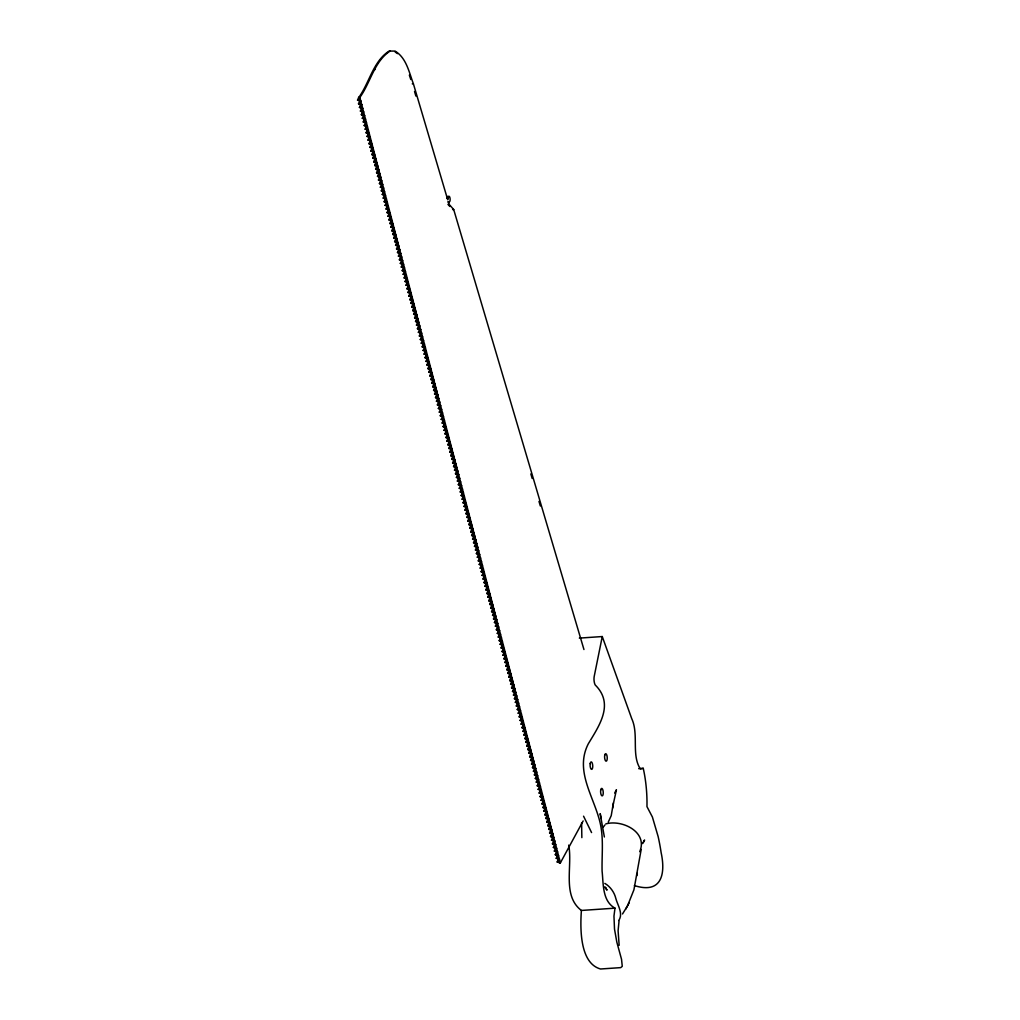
<?xml version="1.0" encoding="UTF-8"?>
<svg xmlns="http://www.w3.org/2000/svg" width="1020" height="1020" viewBox="0 0 1020 1020"><rect width="100%" height="100%" fill="white"/><g stroke="black" fill="none" stroke-linecap="round" stroke-linejoin="round"><path stroke-width="1.5" d="M581.846 837.637L581.604 822.923M604.363 836.974L600.193 813.628L601.086 818.703M390.188 51C374.212 61.315 370.502 82.748 359.818 97.474L358.721 97.55C369.406 82.824 373.103 61.378 389.079 51.076L395.072 51.076C406.393 57.859 409.058 72.293 413.38 83.767L447.703 199.729A10.072 3.506 86.1 0 0 448.111 198.441L448.239 197.663A2.767 0.956 86.1 0 1 449.909 197.663A2.767 0.956 86.1 0 1 449.323 201.807L448.06 201.871M627.542 905.773L633.917 889.822L641.185 849.494M613.071 805.162L616.437 789.76L614.639 793.075M608.29 822.069L611.222 815.656L613.415 802.855M636.888 875.683L637.245 873.222M612.637 808.184L612.982 805.825M447.028 198.377L447.13 197.74A2.767 0.956 86.1 0 1 448.609 197.166M448.201 197.969L447.091 198.046M568.701 845.121C572.768 866.235 561.905 895.662 581.387 910.452C580.189 927.69 579.475 963.122 600.538 969L620.734 967.623L622.264 966.322L621.537 959.31L616.845 942.187L614.512 929.131L613.963 916.1L614.983 908.157C602.144 901.043 603.508 883.843 602.093 871.131C601.749 857.119 603.317 843.068 601.303 829.107C597.325 800.611 573.278 773.173 588.298 743.822C599.161 725.717 614.537 704.068 595.195 684.956A6.069 2.116 86.1 0 1 594.214 676.387L602.259 636.544L579.347 638.112M619.025 921.2L618.094 930.763L619.153 945.323M359.626 101.018L358.505 103.81L359.601 103.734L360.723 100.942L357.548 100.189L358.67 97.384L359.779 97.308L560.401 862.831L557.188 861.964L558.31 859.159L557.366 855.538L555.288 854.696L556.41 851.904L555.466 848.283L553.388 847.441L554.51 844.649L555.619 844.573L554.497 847.378L553.388 847.441M357.548 100.189L358.657 100.113L359.779 97.308M359.448 107.444L360.57 104.639L361.679 104.563L360.557 107.368L359.448 107.444L362.635 108.196L361.501 110.989L360.404 111.065L361.526 108.273L360.57 104.639L358.505 103.81M361.348 114.699L362.47 111.894L363.579 111.817L362.457 114.623L361.348 114.699L364.535 115.451L363.413 118.243L362.304 118.32L363.426 115.528L362.47 111.894L360.404 111.065M363.247 121.954L364.382 119.149L365.479 119.072L364.357 121.877L363.247 121.954L366.435 122.706L365.313 125.498L364.204 125.575L365.326 122.782L364.382 119.149L362.304 118.32M365.16 129.208L366.282 126.403L367.378 126.327L366.256 129.132L365.16 129.208L368.335 129.961L367.213 132.753L366.103 132.829L367.225 130.037M367.06 136.463L368.182 133.658L369.291 133.594L368.156 136.387L367.06 136.463L370.234 137.215L369.112 140.008L368.003 140.084L369.125 137.292M374.837 159.056L373.715 161.848L374.812 161.772L375.934 158.98L372.759 158.227L373.881 155.435L371.038 144.547L369.903 147.339L371.012 147.262L372.134 144.47L368.959 143.718L370.081 140.913L368.182 133.658L366.103 132.829M368.959 143.718L370.056 143.641L371.191 140.849L369.112 140.008M370.859 150.973L371.981 148.168L373.09 148.104L371.969 150.896L370.859 150.973L374.034 151.725L372.912 154.517L371.803 154.594L372.938 151.802M372.759 158.227L373.868 158.151L374.99 155.359L372.912 154.517M374.659 165.482L375.781 162.69L376.89 162.613L375.768 165.406L374.659 165.482L377.846 166.234L376.711 169.027L375.615 169.103L376.737 166.311M376.558 172.737L377.68 169.945L378.79 169.868L377.668 172.66L376.558 172.737L379.746 173.489L378.624 176.281L377.515 176.358L378.637 173.566M378.458 179.992L379.593 177.199L380.689 177.123L379.567 179.915L378.458 179.992L381.646 180.744L380.524 183.536L379.414 183.613L380.536 180.82L377.68 169.945L375.615 169.103M380.371 187.246L381.493 184.454L382.589 184.378L381.467 187.17L380.371 187.246L383.545 187.999L382.423 190.791L381.314 190.867L382.436 188.075L381.493 184.454L379.414 183.613M382.27 194.501L383.392 191.709L384.502 191.632L383.367 194.425L382.27 194.501L385.445 195.253L384.323 198.046L383.214 198.122L384.336 195.33L383.392 191.709L381.314 190.867M384.17 201.756L385.292 198.964L386.401 198.887L385.267 201.679L384.17 201.756L387.345 202.508L386.223 205.3L385.114 205.377L386.248 202.585L387.192 206.219L386.07 209.011L389.245 209.763L388.123 212.555L387.014 212.632L388.148 209.84L389.092 213.473L387.97 216.266L391.144 217.018L390.022 219.81L388.926 219.886L390.048 217.094L390.992 220.728L389.869 223.52L393.057 224.272L391.922 227.065L390.826 227.141L391.948 224.349L392.891 227.983L391.769 230.775L394.957 231.527L393.835 234.332L392.725 234.396L393.847 231.604L395.747 238.858L394.625 241.651L397.8 242.416L396.678 245.208L395.581 245.284L396.703 242.492L397.647 246.113L396.525 248.905L399.712 249.67L398.578 252.463L397.481 252.539L398.603 249.747L400.503 257.002L399.381 259.794L402.556 260.546L401.434 263.351L400.325 263.428L401.459 260.623M386.07 209.011L387.179 208.934L388.301 206.142L386.223 205.3M387.97 216.266L389.079 216.189L390.201 213.397L388.123 212.555M389.869 223.52L390.979 223.444L392.101 220.651L390.022 219.81M391.769 230.775L392.878 230.698L394 227.906L391.922 227.065M393.669 238.03L394.804 235.237L395.9 235.161L394.778 237.953L393.669 238.03L396.856 238.782L395.734 241.587L394.625 241.651M396.525 248.905L397.634 248.842L398.756 246.037L396.678 245.208M398.425 256.16L399.547 253.368L400.656 253.291L399.534 256.096L398.425 256.16L401.612 256.925L400.478 259.717L399.381 259.794M401.281 267.049L402.403 264.256L403.512 264.18L402.39 266.972L401.281 267.049L404.456 267.801L403.333 270.606L402.224 270.683L403.359 267.877L404.303 271.511L403.18 274.303L406.355 275.056L405.233 277.861L404.137 277.937L405.259 275.132L406.202 278.766L405.08 281.558L408.268 282.31L407.133 285.115L406.036 285.192L407.158 282.387L408.102 286.021L406.98 288.813L410.167 289.565L409.045 292.37L407.936 292.447L409.058 289.642L410.639 295.698M403.18 274.303L404.29 274.227L405.412 271.435L403.333 270.606M405.08 281.558L406.189 281.482L407.311 278.69L405.233 277.861M406.98 288.813L408.089 288.736L409.211 285.944L407.133 285.115M408.88 296.068L410.014 293.275L411.111 293.199L409.989 295.991L408.88 296.068L412.067 296.82L410.945 299.625L409.836 299.702L410.958 296.897M410.792 303.322L411.914 300.53L413.011 300.454L411.889 303.246L410.792 303.322L413.967 304.075L412.845 306.88L411.736 306.956L412.858 304.151L411.914 300.53L409.836 299.702M412.692 310.577L413.814 307.785L414.923 307.708L413.788 310.501L412.692 310.577L415.867 311.329L414.745 314.134L413.635 314.211L414.757 311.406M414.592 317.832L415.714 315.04L416.823 314.963L415.688 317.755L414.592 317.832L417.767 318.584L416.644 321.389L415.535 321.466L416.67 318.661L413.814 307.785L411.736 306.956M416.492 325.087L417.613 322.294L418.723 322.218L417.601 325.01L416.492 325.087L419.666 325.839L418.544 328.644L417.435 328.72L418.57 325.916M418.391 332.341L419.513 329.549L420.622 329.473L419.5 332.265L418.391 332.341L421.566 333.106L420.444 335.899L419.347 335.975L420.469 333.17M423.95 346.481L422.369 340.425L421.247 343.23L422.344 343.153L423.478 340.361L420.291 339.596L421.413 336.804L419.513 329.549L417.435 328.72M420.291 339.596L421.4 339.52L422.522 336.728L420.444 335.899M422.191 346.851L423.313 344.059L424.422 343.982L423.3 346.774L422.191 346.851L425.378 347.616L424.256 350.408L423.147 350.485L424.269 347.68L425.225 351.313L424.09 354.106L427.278 354.871L426.156 357.663L425.047 357.739L426.169 354.947L429.968 369.457L428.846 372.249L432.034 373.001L430.899 375.793L429.803 375.87L430.924 373.078L431.881 376.711L430.746 379.504L433.933 380.256L432.811 383.048L431.702 383.125L432.824 380.332L433.781 383.966L432.646 386.758L435.833 387.511L434.711 390.303L433.602 390.38L434.724 387.587L438.523 402.097L437.401 404.889L440.589 405.654L439.467 408.446L438.358 408.523L439.48 405.731L440.436 409.351L439.301 412.144L442.489 412.909L441.367 415.701L440.257 415.777L441.379 412.985L442.336 416.606L441.214 419.398L444.389 420.163L443.267 422.956L442.157 423.032L443.279 420.24M424.09 354.106L425.2 354.029L426.322 351.237L424.256 350.408M426.003 361.361L427.125 358.568L428.221 358.492L427.099 361.284L426.003 361.361L429.178 362.125L428.056 364.918L426.947 364.994L428.068 362.202M427.903 368.615L429.025 365.823L430.134 365.746L428.999 368.539L427.903 368.615L431.077 369.38L429.956 372.172L428.846 372.249M430.746 379.504L431.855 379.427L432.977 376.635L430.899 375.793M432.646 386.758L433.755 386.682L434.877 383.89L432.811 383.048M434.558 394.013L435.68 391.221L436.777 391.144L435.655 393.937L434.558 394.013L437.733 394.765L436.611 397.558L435.502 397.634L436.624 394.842M436.458 401.268L437.58 398.476L438.689 398.399L437.554 401.192L436.458 401.268L439.633 402.02L438.511 404.812L437.401 404.889M439.301 412.144L440.411 412.067L441.532 409.275L439.467 408.446M441.214 419.398L442.31 419.322L443.432 416.53L441.367 415.701M443.113 426.653L444.236 423.861L445.345 423.784L444.21 426.577L443.113 426.653L446.288 427.418L445.166 430.21L444.057 430.287L445.179 427.495L444.236 423.861L442.157 423.032M445.013 433.908L446.135 431.116L447.244 431.039L446.11 433.844L445.013 433.908L448.188 434.673L447.066 437.465L445.957 437.542L447.091 434.75M446.913 441.163L448.035 438.37L449.144 438.294L448.022 441.099L446.913 441.163L450.088 441.928L448.966 444.72L447.856 444.796L448.991 442.004L446.135 431.116L444.057 430.287M448.813 448.417L449.935 445.625L451.044 445.549L449.922 448.354L448.813 448.417L451.987 449.183L450.865 451.975L449.769 452.051L450.891 449.259L449.935 445.625L447.856 444.796M450.712 455.672L451.834 452.88L452.944 452.803L451.822 455.608L450.712 455.672L453.9 456.437L452.765 459.229L451.669 459.306L452.791 456.514M460.39 485.533L459.268 488.325L460.377 488.248L461.499 485.456L458.324 484.704L459.446 481.899L454.69 463.768L453.568 466.561L454.678 466.484L455.8 463.692L452.612 462.94L453.734 460.135L451.834 452.88L449.769 452.051M452.612 462.94L453.721 462.863L454.844 460.058L452.765 459.229M454.512 470.194L455.647 467.389L456.743 467.313L455.621 470.118L454.512 470.194L457.7 470.947L456.577 473.739L455.468 473.815L456.59 471.023M456.424 477.449L457.546 474.644L458.643 474.568L457.521 477.373L456.424 477.449L459.599 478.201L458.477 480.994L457.368 481.07L458.49 478.278M458.324 484.704L459.421 484.627L460.555 481.822L458.477 480.994M460.224 491.959L461.346 489.154L462.455 489.077L461.32 491.882L460.224 491.959L463.399 492.711L462.277 495.503L461.167 495.58L462.302 492.787M462.124 499.214L463.246 496.408L464.355 496.332L463.233 499.137L462.124 499.214L465.298 499.966L464.176 502.758L463.067 502.834L464.202 500.042L461.346 489.154L459.268 488.325M464.023 506.468L465.145 503.663L466.255 503.587L465.133 506.392L464.023 506.468L467.198 507.22L466.076 510.013L464.98 510.089L466.102 507.297L465.145 503.663L463.067 502.834M465.923 513.723L467.045 510.918L468.154 510.841L467.032 513.646L465.923 513.723L469.111 514.475L467.976 517.267L466.879 517.344L468.001 514.552L467.045 510.918L464.98 510.089M467.823 520.978L468.945 518.173L470.054 518.096L468.932 520.901L467.823 520.978L471.01 521.73L469.888 524.522L468.779 524.599L469.901 521.806M484.156 576.223L483.034 579.016L484.143 578.939L485.265 576.147L482.09 575.382L483.212 572.59L482.256 568.969L481.134 571.761L482.243 571.684L483.365 568.892L480.19 568.127L481.312 565.335L480.356 561.714L479.234 564.506L480.344 564.43L481.465 561.637L478.278 560.872L479.413 558.08L477.513 550.825L476.378 553.618L477.487 553.541L478.609 550.749L475.435 549.997L476.557 547.192L475.6 543.571L474.478 546.363L475.588 546.286L476.71 543.494L473.535 542.742L474.657 539.937L473.701 536.316L472.579 539.108L473.688 539.032L474.81 536.239L471.635 535.487L472.757 532.682L471.801 529.061L470.679 531.853L471.788 531.777L472.91 528.985L469.723 528.232L470.857 525.428L468.945 518.173L466.879 517.344M469.723 528.232L470.832 528.156L471.954 525.351L469.888 524.522M471.635 535.487L472.732 535.411L473.854 532.618L471.788 531.777M473.535 542.742L474.631 542.665L475.766 539.873L473.688 539.032M475.435 549.997L476.531 549.92L477.666 547.128L475.588 546.286M477.334 557.251L478.456 554.459L479.566 554.383L478.444 557.175L477.334 557.251L480.509 558.004L479.387 560.796L478.278 560.872M480.19 568.127L481.287 568.051L482.409 565.258L480.344 564.43M482.09 575.382L483.187 575.305L484.321 572.513L482.243 571.684M483.99 582.637L485.112 579.844L486.221 579.768L485.099 582.56L483.99 582.637L487.165 583.402L486.043 586.194L484.933 586.27L486.068 583.478M485.89 589.891L487.012 587.099L488.121 587.023L486.999 589.815L485.89 589.891L489.064 590.656L487.942 593.449L486.846 593.525L487.968 590.733L487.012 587.099L484.933 586.27M487.789 597.146L488.911 594.354L490.021 594.278L488.899 597.07L487.789 597.146L490.977 597.911L489.842 600.703L488.746 600.78L489.868 597.988L488.911 594.354L486.846 593.525M489.689 604.401L490.811 601.609L491.92 601.532L490.798 604.324L489.689 604.401L492.877 605.166L491.742 607.958L490.645 608.035L491.767 605.242L490.811 601.609L488.746 600.78M491.589 611.656L492.724 608.863L493.82 608.787L492.698 611.579L491.589 611.656L494.776 612.421L493.654 615.213L492.545 615.289L493.667 612.497M493.501 618.91L494.623 616.118L495.72 616.042L494.598 618.834L493.501 618.91L496.676 619.675L495.554 622.468L494.445 622.544L495.567 619.752M500.412 638.227L497.467 627.007L496.345 629.799L497.454 629.722L498.576 626.93L495.401 626.165L496.523 623.373L494.623 616.118L492.545 615.289M495.401 626.165L496.498 626.089L497.62 623.296L495.554 622.468M497.301 633.42L498.423 630.628L499.532 630.551L498.397 633.356L497.301 633.42L500.476 634.185L499.354 636.977L498.244 637.054L499.366 634.261M499.201 640.675L500.323 637.882L501.432 637.806L500.31 640.611L499.201 640.675L502.375 641.44L501.253 644.232L500.144 644.308L501.279 641.516M501.1 647.929L502.222 645.137L503.332 645.061L502.21 647.866L501.1 647.929L504.275 648.694L503.153 651.487L502.057 651.563L503.179 648.771L513.634 688.666L512.512 691.471L515.686 692.223L514.564 695.015L513.455 695.092L514.577 692.299M503 655.184L504.122 652.392L505.231 652.315L504.109 655.12L503 655.184L506.188 655.949L505.053 658.741L503.956 658.818L505.078 656.026M504.9 662.452L506.022 659.647L507.131 659.57L506.009 662.375L504.9 662.452L508.087 663.204L506.953 665.996L505.856 666.073L506.978 663.28M506.8 669.706L507.934 666.901L509.031 666.825L507.909 669.63L506.8 669.706L509.987 670.459L508.865 673.251L507.756 673.327L508.878 670.535M508.712 676.961L509.834 674.156L510.931 674.08L509.809 676.885L508.712 676.961L511.887 677.713L510.765 680.506L509.656 680.582L510.778 677.79M510.612 684.216L511.734 681.411L512.831 681.334L511.708 684.139L510.612 684.216L513.787 684.968L512.665 687.76L511.555 687.837L512.678 685.045M512.512 691.471L513.608 691.394L514.743 688.589L512.665 687.76M526.945 739.449L525.823 742.254L526.919 742.178L528.041 739.385L524.866 738.62L525.989 735.828L525.045 732.194L523.923 734.999L525.019 734.923L526.141 732.13L522.967 731.365L524.089 728.573L523.145 724.939L522.01 727.744L523.12 727.668L524.242 724.863L521.067 724.111L522.189 721.318L520.289 714.064L519.167 716.856L520.264 716.779L521.399 713.987L518.211 713.235L519.333 710.43L518.389 706.809L517.267 709.601L518.364 709.525L519.486 706.732L516.311 705.98L517.433 703.175L516.49 699.554L515.355 702.346L516.464 702.27L517.586 699.478L514.411 698.725L515.533 695.921L514.335 691.369M514.411 698.725L515.521 698.649L516.643 695.844L514.564 695.015M516.311 705.98L517.42 705.904L518.542 703.099L516.464 702.27M518.211 713.235L519.32 713.159L520.442 710.353L518.364 709.525M520.111 720.49L521.233 717.685L522.342 717.608L521.22 720.413L520.111 720.49L523.298 721.242L522.163 724.034L521.067 724.111M522.967 731.365L524.076 731.289L525.198 728.497L523.12 727.668M524.866 738.62L525.976 738.544L527.098 735.751L525.019 734.923M526.766 745.875L527.888 743.083L528.997 743.006L527.875 745.798L526.766 745.875L529.954 746.64L528.819 749.432L527.722 749.509L528.844 746.704M528.666 753.13L529.788 750.337L530.897 750.261L529.775 753.053L528.666 753.13L531.853 753.895L530.731 756.687L529.622 756.763L530.744 753.971M530.566 760.384L531.7 757.592L532.797 757.516L531.675 760.308L530.566 760.384L533.753 761.149L532.631 763.942L531.522 764.018L532.644 761.226L529.788 750.337L527.722 749.509M532.478 767.639L533.6 764.847L534.697 764.77L533.575 767.563L532.478 767.639L535.653 768.404L534.531 771.197L533.422 771.273L534.544 768.481L533.6 764.847L531.522 764.018M534.378 774.894L535.5 772.102L536.609 772.025L535.475 774.817L534.378 774.894L537.553 775.659L536.431 778.451L535.322 778.528L536.443 775.735M536.278 782.149L537.4 779.356L538.509 779.28L537.374 782.072L536.278 782.149L539.452 782.914L538.331 785.706L537.221 785.782L538.356 782.99L539.299 786.611L538.178 789.403L541.352 790.168L540.23 792.961L539.134 793.037L540.256 790.245L543.099 801.121L541.977 803.913L545.164 804.678L544.03 807.47L542.933 807.547L544.055 804.754M538.178 789.403L539.287 789.327L540.409 786.535L538.331 785.706M540.077 796.658L541.199 793.866L542.308 793.789L541.186 796.582L540.077 796.658L543.252 797.423L542.13 800.215L541.033 800.292L542.155 797.5M541.977 803.913L543.086 803.837L544.208 801.044L542.13 800.215M543.877 811.168L544.999 808.375L546.108 808.299L544.986 811.091L543.877 811.168L547.064 811.933L545.942 814.725L544.833 814.801L545.955 812.009L547.855 819.264L546.733 822.056L549.908 822.808L548.785 825.601L547.689 825.677L548.811 822.885L549.755 826.519L548.632 829.311L551.82 830.063L550.685 832.868L549.589 832.932L550.711 830.14L551.654 833.774L550.532 836.566L553.72 837.318L552.585 840.123L551.488 840.187L552.611 837.394L553.567 841.028L552.432 843.821L554.51 844.649M545.776 818.422L546.911 815.63L548.008 815.554L546.886 818.346L545.776 818.422L548.964 819.187L547.842 821.98L546.733 822.056M548.632 829.311L549.742 829.234L550.864 826.442L548.785 825.601M550.532 836.566L551.641 836.489L552.764 833.697L550.685 832.868M552.432 843.821L553.541 843.744L554.663 840.952L552.585 840.123M554.344 851.075L555.466 848.283L556.563 848.206L555.441 850.999L554.344 851.075L557.519 851.827L556.397 854.632L555.288 854.696M556.244 858.33L557.366 855.538L558.463 855.461L557.341 858.253L556.244 858.33L559.419 859.082L558.297 861.887L557.188 861.964M643.301 842.443L644.589 840.021L642.625 843.604M618.796 920.486C623.449 913.448 617.661 905.377 615.825 898.441A18.628 13.732 57.1 0 0 605.242 883.639L604.809 883.435M560.401 862.831L583.147 820.947M622.506 913.971L627.325 906.168M625.668 909.202L629.136 902.866M639.718 851.7C648.184 832.078 622.187 819.302 605.803 823.892M603.164 827.194L604.924 824.989M634.389 885.577C661.891 894.361 665.69 873.745 661.151 852.72A92.998 32.321 86.1 0 0 658.142 836.578L652.392 817.007L646.961 806.616A58.51 20.336 86.1 0 0 643.25 768.328L640.381 768.952C631.163 754.94 639.005 734.375 631.75 718.692L602.259 636.544M373.83 69.73L374.926 69.653M412.271 83.844L413.38 83.767M371.191 140.849L368.003 140.084M374.99 155.359L371.803 154.594M388.301 206.142L385.114 205.377M583.95 649.523L453.696 209.521L449.055 204.28L447.946 204.357L449.807 206.448M390.201 213.397L387.014 212.632M452.599 209.597L453.696 209.521M392.101 220.651L388.926 219.886M394 227.906L390.826 227.141M398.756 246.037L395.581 245.284M405.412 271.435L402.224 270.683M407.311 278.69L404.137 277.937M409.211 285.944L406.036 285.192M422.522 336.728L419.347 335.975M426.322 351.237L423.147 350.485M432.977 376.635L429.803 375.87M434.877 383.89L431.702 383.125M441.532 409.275L438.358 408.523M443.432 416.53L440.257 415.777M454.844 460.058L451.669 459.306M460.555 481.822L457.368 481.07M471.954 525.351L468.779 524.599M473.854 532.618L470.679 531.853M475.766 539.873L472.579 539.108M477.666 547.128L474.478 546.363M482.409 565.258L479.234 564.506M484.321 572.513L481.134 571.761M497.62 623.296L494.445 622.544M514.743 688.589L511.555 687.837M516.643 695.844L513.455 695.092M518.542 703.099L515.355 702.346M520.442 710.353L517.267 709.601M525.198 728.497L522.01 727.744M527.098 735.751L523.923 734.999M638.673 768.646L643.25 768.328M540.409 786.535L537.221 785.782M544.208 801.044L541.033 800.292M550.864 826.442L547.689 825.677M552.764 833.697L549.589 832.932M554.663 840.952L551.488 840.187M559.292 862.907L560.375 862.716L558.297 861.887M581.387 910.452L614.983 908.157M358.657 100.113L360.723 100.942M359.601 103.734L361.679 104.563M360.557 107.368L362.635 108.196M361.501 110.989L363.579 111.817M362.457 114.623L364.535 115.451M363.413 118.243L365.479 119.072M364.357 121.877L366.435 122.706M365.313 125.498L367.378 126.327M364.204 125.575L366.282 126.403L367.863 132.46M366.256 129.132L368.335 129.961M367.213 132.753L369.291 133.594M368.156 136.387L370.234 137.215M370.056 143.641L372.134 144.47M371.012 147.262L373.09 148.104M369.903 147.339L371.981 148.168M371.969 150.896L374.034 151.725M373.868 158.151L375.934 158.98M374.812 161.772L376.89 162.613M373.715 161.848L375.781 162.69M375.768 165.406L377.846 166.234M376.711 169.027L378.79 169.868M377.668 172.66L379.746 173.489M378.624 176.281L380.689 177.123M377.515 176.358L379.593 177.199M379.567 179.915L381.646 180.744M380.524 183.536L382.589 184.378M381.467 187.17L383.545 187.999M382.423 190.791L384.502 191.632M383.367 194.425L385.445 195.253M384.323 198.046L386.401 198.887M383.214 198.122L385.292 198.964M385.267 201.679L387.345 202.508M387.179 208.934L389.245 209.763M389.079 216.189L391.144 217.018M390.979 223.444L393.057 224.272M392.878 230.698L394.957 231.527M393.835 234.332L395.9 235.161M392.725 234.396L394.804 235.237M394.778 237.953L396.856 238.782M395.734 241.587L397.8 242.416M397.634 248.842L399.712 249.67M398.578 252.463L400.656 253.291M397.481 252.539L399.547 253.368M399.534 256.096L401.612 256.925M400.478 259.717L402.556 260.546M401.434 263.351L403.512 264.18M400.325 263.428L402.403 264.256M402.39 266.972L404.456 267.801M404.29 274.227L406.355 275.056M406.189 281.482L408.268 282.31M408.089 288.736L410.167 289.565M409.045 292.37L411.111 293.199M407.936 292.447L410.014 293.275M409.989 295.991L412.067 296.82M410.945 299.625L413.011 300.454M411.889 303.246L413.967 304.075M412.845 306.88L414.923 307.708M413.788 310.501L415.867 311.329M414.745 314.134L416.823 314.963M413.635 314.211L415.714 315.04M415.688 317.755L417.767 318.584M416.644 321.389L418.723 322.218M415.535 321.466L417.613 322.294M417.601 325.01L419.666 325.839M418.544 328.644L420.622 329.473M419.5 332.265L421.566 333.106M421.4 339.52L423.478 340.361M422.344 343.153L424.422 343.982M421.247 343.23L423.313 344.059M423.3 346.774L425.378 347.616M425.2 354.029L427.278 354.871M426.156 357.663L428.221 358.492M425.047 357.739L427.125 358.568M427.099 361.284L429.178 362.125M428.056 364.918L430.134 365.746M426.947 364.994L429.025 365.823M428.999 368.539L431.077 369.38M429.956 372.172L432.034 373.001M431.855 379.427L433.933 380.256M433.755 386.682L435.833 387.511M434.711 390.303L436.777 391.144M433.602 390.38L435.68 391.221M435.655 393.937L437.733 394.765M436.611 397.558L438.689 398.399M435.502 397.634L437.58 398.476M437.554 401.192L439.633 402.02M438.511 404.812L440.589 405.654M440.411 412.067L442.489 412.909M442.31 419.322L444.389 420.163M443.267 422.956L445.345 423.784M444.21 426.577L446.288 427.418M445.166 430.21L447.244 431.039M446.11 433.844L448.188 434.673M447.066 437.465L449.144 438.294M445.957 437.542L448.035 438.37M448.022 441.099L450.088 441.928M448.966 444.72L451.044 445.549M449.922 448.354L451.987 449.183M450.865 451.975L452.944 452.803M451.822 455.608L453.9 456.437M453.721 462.863L455.8 463.692M454.678 466.484L456.743 467.313M453.568 466.561L455.647 467.389M455.621 470.118L457.7 470.947M456.577 473.739L458.643 474.568M455.468 473.815L457.546 474.644M457.521 477.373L459.599 478.201M459.421 484.627L461.499 485.456M460.377 488.248L462.455 489.077M461.32 491.882L463.399 492.711M462.277 495.503L464.355 496.332M461.167 495.58L463.246 496.408M463.233 499.137L465.298 499.966M464.176 502.758L466.255 503.587M465.133 506.392L467.198 507.22M466.076 510.013L468.154 510.841M467.032 513.646L469.111 514.475M467.976 517.267L470.054 518.096M468.932 520.901L471.01 521.73M470.832 528.156L472.91 528.985M472.732 535.411L474.81 536.239M474.631 542.665L476.71 543.494M476.531 549.92L478.609 550.749M477.487 553.541L479.566 554.383M476.378 553.618L478.456 554.459M478.444 557.175L480.509 558.004M479.387 560.796L481.465 561.637M481.287 568.051L483.365 568.892M483.187 575.305L485.265 576.147M484.143 578.939L486.221 579.768M483.034 579.016L485.112 579.844M485.099 582.56L487.165 583.402M486.043 586.194L488.121 587.023M486.999 589.815L489.064 590.656M487.942 593.449L490.021 594.278M488.899 597.07L490.977 597.911M489.842 600.703L491.92 601.532M490.798 604.324L492.877 605.166M491.742 607.958L493.82 608.787M490.645 608.035L492.724 608.863L494.305 614.907M492.698 611.579L494.776 612.421M493.654 615.213L495.72 616.042M494.598 618.834L496.676 619.675M496.498 626.089L498.576 626.93M497.454 629.722L499.532 630.551M496.345 629.799L498.423 630.628M498.397 633.356L500.476 634.185M499.354 636.977L501.432 637.806M498.244 637.054L500.323 637.882M500.31 640.611L502.375 641.44M501.253 644.232L503.332 645.061M500.144 644.308L502.222 645.137M502.21 647.866L504.275 648.694M503.153 651.487L505.231 652.315M502.057 651.563L504.122 652.392M504.109 655.12L506.188 655.949M505.053 658.741L507.131 659.57M503.956 658.818L506.022 659.647M506.009 662.375L508.087 663.204M506.953 665.996L509.031 666.825M505.856 666.073L507.934 666.901M507.909 669.63L509.987 670.459M508.865 673.251L510.931 674.08M507.756 673.327L509.834 674.156M509.809 676.885L511.887 677.713M510.765 680.506L512.831 681.334M509.656 680.582L511.734 681.411M511.708 684.139L513.787 684.968M513.608 691.394L515.686 692.223M515.521 698.649L517.586 699.478M517.42 705.904L519.486 706.732M519.32 713.159L521.399 713.987M520.264 716.779L522.342 717.608M519.167 716.856L521.233 717.685M521.22 720.413L523.298 721.242M522.163 724.034L524.242 724.863M524.076 731.289L526.141 732.13M525.976 738.544L528.041 739.385M526.919 742.178L528.997 743.006M525.823 742.254L527.888 743.083M527.875 745.798L529.954 746.64M528.819 749.432L530.897 750.261M529.775 753.053L531.853 753.895M530.731 756.687L532.797 757.516M529.622 756.763L531.7 757.592M531.675 760.308L533.753 761.149M532.631 763.942L534.697 764.77M533.575 767.563L535.653 768.404M534.531 771.197L536.609 772.025M533.422 771.273L535.5 772.102L537.081 778.145M535.475 774.817L537.553 775.659M536.431 778.451L538.509 779.28M535.322 778.528L537.4 779.356M537.374 782.072L539.452 782.914M539.287 789.327L541.352 790.168M540.23 792.961L542.308 793.789M539.134 793.037L541.199 793.866M541.186 796.582L543.252 797.423M543.086 803.837L545.164 804.678M544.03 807.47L546.108 808.299M542.933 807.547L544.999 808.375M544.986 811.091L547.064 811.933M545.942 814.725L548.008 815.554M544.833 814.801L546.911 815.63M546.886 818.346L548.964 819.187M547.842 821.98L549.908 822.808M549.742 829.234L551.82 830.063M551.641 836.489L553.72 837.318M553.541 843.744L555.619 844.573M554.497 847.378L556.563 848.206M555.441 850.999L557.519 851.827M556.397 854.632L558.463 855.461M557.341 858.253L559.419 859.082M395.148 51.982L397.532 53.639M606.084 888.254L604.707 886.954L607.04 890.116L605.434 887.629M583.555 816.191L591.562 832.575M409.339 75.148L410.805 79.496M530.833 473.905L532.198 478.482M538.981 501.406L540.332 505.984M449.055 204.28L448.469 202.304A7.599 2.639 86.1 0 1 449.17 201.769M414.528 91.468L415.88 96.046M501.202 641.261L502.401 645.813M448.672 201.514A2.767 0.956 86.1 0 1 448.214 201.883M604.694 755.412A3.748 1.3 86.1 0 0 606.071 761.188A3.748 1.3 86.1 0 0 606.976 755.731A3.748 1.3 86.1 0 0 604.694 755.412M590.197 763.623A3.748 1.3 86.1 0 0 591.587 769.386A3.748 1.3 86.1 0 0 592.48 763.929A3.748 1.3 86.1 0 0 590.197 763.623M600.703 790.117A3.748 1.3 86.1 0 0 602.081 795.88A3.748 1.3 86.1 0 0 602.986 790.423A3.748 1.3 86.1 0 0 600.703 790.117"/></g></svg>
